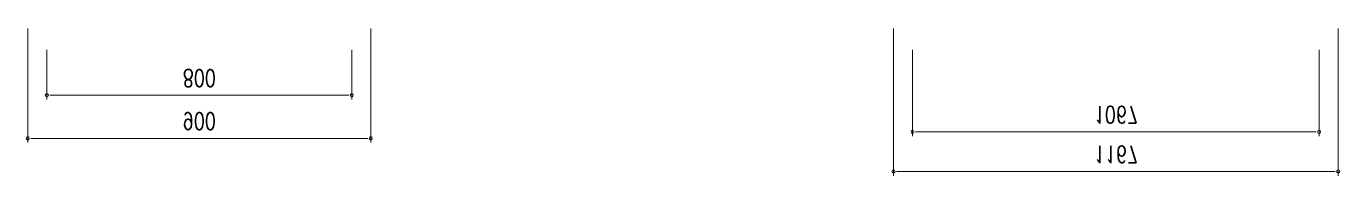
# Model space of a CAD drawing. Header units: inches. Extents: x -6116765 to 6074085, y -988255 to 3489801.
# Drawn here: x 173898 to 878051, y -950767 to -870834 of the extents above; entities that cross this region are included whole.
import ezdxf

# ---------------------------------------------------------------- set-up
doc = ezdxf.new("R2010")
doc.units = ezdxf.units.IN
doc.layers.add('Dimensions_Levels', color=30, linetype='Continuous', lineweight=18)
doc.layers.add('Wall', color=7, linetype='Continuous')
doc.styles.add('0020_Notes', font='romans.shx', dxfattribs={"width": 0.75, "height": 40})
doc.dimstyles.new('0020_Dims', dxfattribs={"dimtxt": 40, "dimasz": 16, "dimexe": 10, "dimexo": 5, "dimgap": 20, "dimtad": 1, "dimdec": 0, "dimdsep": 46, "dimtxsty": '0020_Notes', "dimblk": 'DOT', "dimcen": 2.5, "dimclrd": 30, "dimclre": 30, "dimclrt": 90, "dimadec": 0, "dimazin": 0, "dimtfac": 1, "dimtdec": 0, "dimtmove": 0, "dimatfit": 3, "dimldrblk": 'DOT', "dimfxl": 1, "dimtolj": 1, "dimlwd": 18, "dimlwe": 18, "dimarcsym": 0})

# ---------------------------------------------------------------- blocks, each defined once
blk = doc.blocks.new('DOT')
at = {"color": 0, "linetype": 'ByBlock'}
blk.add_line((-0.5, 0), (-1, 0), dxfattribs=at)
at = {"color": 0, "linetype": 'ByBlock', "const_width": 0.5}
blk.add_lwpolyline([(-0.25, 0, 1), (0.25, 0, 1)], format="xyb", close=True, dxfattribs=at)
blk = doc.blocks.new('*D236')
at = {"layer": 'Defpoints', "color": 0, "transparency": 16777216}
for p in [(3181.4, -3847.6), (4248.2, -3847.6), (4248.2, -4043.8)]:
    blk.add_point(p, dxfattribs=at)
at = {"layer": 'Dimensions_Levels', "color": 30, "lineweight": 18, "transparency": 16777216}
for p, q in [((3181.4, -3852.6), (3181.4, -4053.8)), ((4248.2, -3852.6), (4248.2, -4053.8)), ((3197.4, -4043.8), (4232.2, -4043.8))]:
    blk.add_line(p, q, dxfattribs=at)
at = {"layer": 'Dimensions_Levels', "color": 30, "lineweight": 18, "transparency": 16777216, "xscale": 16, "yscale": 16, "zscale": 16, "rotation": 180}
blk.add_blockref('DOT', (3181.4, -4043.8), dxfattribs=at)
at = {"layer": 'Dimensions_Levels', "color": 30, "lineweight": 18, "transparency": 16777216, "xscale": 16, "yscale": 16, "zscale": 16}
blk.add_blockref('DOT', (4248.2, -4043.8), dxfattribs=at)
at = {"layer": 'Dimensions_Levels', "color": 90, "transparency": 16777216, "insert": (3714.8, -4003.8), "char_height": 40, "attachment_point": 5, "style": '0020_Notes'}
blk.add_mtext('\\A1;1067', dxfattribs=at)
blk = doc.blocks.new('_Dot')
at = {"color": 0, "lineweight": -2}
blk.add_line((-0.5, 0), (-1, 0), dxfattribs=at)
at = {"color": 0, "const_width": 0.5}
blk.add_lwpolyline([(-0.25, 0, 1), (0.25, 0, 1)], format="xyb", close=True, dxfattribs=at)
blk = doc.blocks.new('*D237')
at = {"layer": 'Defpoints', "color": 0, "transparency": 16777216}
for p in [(3131.4, -3797.6), (4298.2, -3797.6), (4298.2, -4136)]:
    blk.add_point(p, dxfattribs=at)
at = {"layer": 'Dimensions_Levels', "color": 30, "lineweight": 18, "transparency": 16777216}
for p, q in [((3131.4, -3802.6), (3131.4, -4146)), ((4298.2, -3802.6), (4298.2, -4146)), ((3147.4, -4136), (4282.2, -4136))]:
    blk.add_line(p, q, dxfattribs=at)
at = {"layer": 'Dimensions_Levels', "color": 30, "lineweight": 18, "transparency": 16777216, "xscale": 16, "yscale": 16, "zscale": 16, "rotation": 180}
blk.add_blockref('DOT', (3131.4, -4136), dxfattribs=at)
at = {"layer": 'Dimensions_Levels', "color": 30, "lineweight": 18, "transparency": 16777216, "xscale": 16, "yscale": 16, "zscale": 16}
blk.add_blockref('DOT', (4298.2, -4136), dxfattribs=at)
at = {"layer": 'Dimensions_Levels', "color": 90, "transparency": 16777216, "insert": (3714.8, -4096), "char_height": 40, "attachment_point": 5, "style": '0020_Notes'}
blk.add_mtext('\\A1;1167', dxfattribs=at)
blk = doc.blocks.new('*D240')
at = {"layer": 'Defpoints', "color": 0, "transparency": 16777216}
for p in [(909.7, -3847.6), (1709.8, -3847.6), (1709.8, -3958.4)]:
    blk.add_point(p, dxfattribs=at)
at = {"layer": 'Dimensions_Levels', "color": 30, "lineweight": 18, "transparency": 16777216}
for p, q in [((909.7, -3852.6), (909.7, -3968.4)), ((1709.8, -3852.6), (1709.8, -3968.4)), ((925.7, -3958.4), (1693.8, -3958.4))]:
    blk.add_line(p, q, dxfattribs=at)
at = {"layer": 'Dimensions_Levels', "color": 30, "lineweight": 18, "transparency": 16777216, "xscale": 16, "yscale": 16, "zscale": 16, "rotation": 180}
blk.add_blockref('DOT', (909.7, -3958.4), dxfattribs=at)
at = {"layer": 'Dimensions_Levels', "color": 30, "lineweight": 18, "transparency": 16777216, "xscale": 16, "yscale": 16, "zscale": 16}
blk.add_blockref('DOT', (1709.8, -3958.4), dxfattribs=at)
at = {"layer": 'Dimensions_Levels', "color": 90, "transparency": 16777216, "insert": (1309.8, -3918.4), "char_height": 40, "attachment_point": 5, "style": '0020_Notes'}
blk.add_mtext('\\A1;800', dxfattribs=at)
blk = doc.blocks.new('*D241')
at = {"layer": 'Defpoints', "color": 0, "transparency": 16777216}
for p in [(859.7, -3797.6), (1759.8, -3797.6), (1759.8, -4058.9)]:
    blk.add_point(p, dxfattribs=at)
at = {"layer": 'Dimensions_Levels', "color": 30, "lineweight": 18, "transparency": 16777216}
for p, q in [((859.7, -3802.6), (859.7, -4068.9)), ((1759.8, -3802.6), (1759.8, -4068.9)), ((875.7, -4058.9), (1743.8, -4058.9))]:
    blk.add_line(p, q, dxfattribs=at)
at = {"layer": 'Dimensions_Levels', "color": 30, "lineweight": 18, "transparency": 16777216, "xscale": 16, "yscale": 16, "zscale": 16, "rotation": 180}
blk.add_blockref('DOT', (859.7, -4058.9), dxfattribs=at)
at = {"layer": 'Dimensions_Levels', "color": 30, "lineweight": 18, "transparency": 16777216, "xscale": 16, "yscale": 16, "zscale": 16}
blk.add_blockref('DOT', (1759.8, -4058.9), dxfattribs=at)
at = {"layer": 'Dimensions_Levels', "color": 90, "transparency": 16777216, "insert": (1309.8, -4018.9), "char_height": 40, "attachment_point": 5, "style": '0020_Notes'}
blk.add_mtext('\\A1;900', dxfattribs=at)
blk = doc.blocks.new('doors_windows_set')
at = {"layer": 'Dimensions_Levels'}
for base, p1, p2, picture, middle in [((1759.8, -4058.9), (859.7, -3797.6), (1759.8, -3797.6), '*D241', (1309.8, -4018.9)), ((4298.2, -4136), (3131.4, -3797.6), (4298.2, -3797.6), '*D237', (3714.8, -4096)), ((1709.8, -3958.4), (909.7, -3847.6), (1709.8, -3847.6), '*D240', (1309.8, -3918.4)), ((4248.2, -4043.8), (3181.4, -3847.6), (4248.2, -3847.6), '*D236', (3714.8, -4003.8))]:
    dim = blk.add_linear_dim(base=base, p1=p1, p2=p2, dimstyle='0020_Dims', override={"dimblk": 'DOT'}, dxfattribs=at)
    dim.commit()
    dim.dimension.update_dxf_attribs({"geometry": picture, "text_midpoint": middle})

msp = doc.modelspace()

# ---------------------------------------------------------------- block references
at = {"layer": 'Wall', "xscale": -204.3088964924482, "yscale": 229.3845259082618, "zscale": 204.3088964924482}
msp.add_blockref('doors_windows_set', (936.069, 266.519), dxfattribs=at)

doc.saveas('drawing.dxf')
